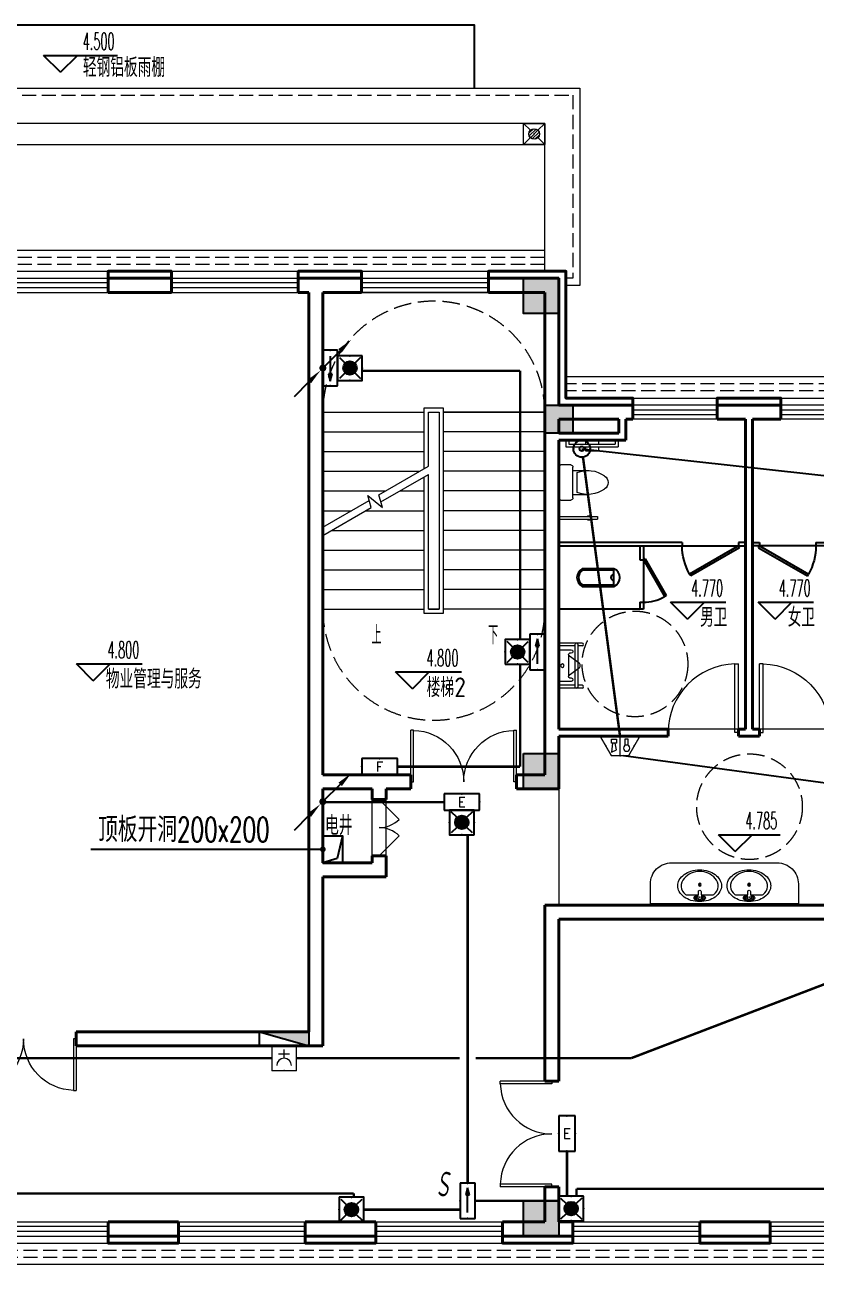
# Model space of a CAD drawing. Extents: x 491024 to 1725648, y 860327 to 1705161.
# Drawn here: x 786050 to 797285, y 1077656 to 1095256 of the extents above; entities that cross this region are included whole.
import ezdxf
from ezdxf.enums import TextEntityAlignment as Align

# ---------------------------------------------------------------- set-up
doc = ezdxf.new("R2010")
doc.units = 0
doc.header["$LTSCALE"] = 1000
doc.header["$MEASUREMENT"] = 0
doc.linetypes.add('__DASH', pattern=[0.35, 0.25, -0.1])
doc.linetypes.add('DASH', pattern=[0.35, 0.25, -0.1])
for name, color, linetype in [('!!电气', 1, 'Continuous'), ('DIM-照明', 3, 'Continuous'), ('DIM_ELEV', 8, 'Continuous'), ('DIM_SYMB', 8, 'Continuous'), ('EQUIP-安防', 3, 'Continuous'), ('EQUIP-照明', 3, 'Continuous'), ('EQUIP_消火栓', 7, 'Continuous'), ('LWIRE', 4, 'Continuous'), ('PUB_TEXT', 8, 'Continuous'), ('S-COLU-HATCH', 8, 'Continuous'), ('S-COLU-LINE1', 8, 'Continuous'), ('WIRE-应急', 1, 'DASH'), ('WIRE-照明', 2, 'Continuous'), ('洁具', 8, 'Continuous'), ('立面', 8, 'Continuous')]:
    doc.layers.add(name, color=color, linetype=linetype)
for name, color, linetype, lineweight in [('EQUIP-消防', 3, 'Continuous', 18), ('LVTRY', 8, 'Continuous', 13), ('STAIR', 8, 'Continuous', 18), ('WALL', 8, 'Continuous', 40), ('WINDOW', 8, 'Continuous', 15), ('ZC', 6, 'Continuous', 40), ('平面-分水线', 8, 'Continuous', 15), ('平面-排水沟', 8, 'Continuous', 15), ('平面-看线', 8, 'Continuous', 15)]:
    doc.layers.add(name, color=color, linetype=linetype, lineweight=lineweight)
doc.styles.add('_TCH_DIM', font='SIMPLEX.shx', dxfattribs={"width": 0.7, "bigfont": 'GBCBIG.shx'})
doc.styles.add('_TEL_DIM', font='SIMPLEX', dxfattribs={"width": 0.8, "height": 3.5, "bigfont": 'HZTXT'})
doc.styles.add('DIM_FONT', font='SIMPLEX.shx', dxfattribs={"width": 0.56})
doc.styles.add('HZTXT', font='gbeitc.shx', dxfattribs={"width": 0.8, "height": 400, "bigfont": 'hztxt.shx'})
doc.styles.get("Standard").update_dxf_attribs({"font": 'gbenor.shx', "bigfont": 'gbcbig.shx'})

# ---------------------------------------------------------------- blocks, each defined once
blk = doc.blocks.new('A$C752800CC')
at = {"layer": 'LVTRY'}
for p, q in [((380, 0), (820, 0)), ((1082, 0), (1082, -549)), ((1122, 0), (1122, -549)), ((0, -100), (95, -100)), ((0, -140), (55, -140)), ((55, -140), (55, -800)), ((95, -100), (95, -840)), ((350, -170), (350, -30)), ((850, -30), (850, -170)), ((820, -200), (380, -200)), ((430, -200), (430, -430)), ((740, -260), (460, -260)), ((770, -200), (770, -430)), ((0, -377), (55, -377)), ((95, -377), (150, -377)), ((150, -377), (150, -562)), ((1072, -409), (1082, -409)), ((1072, -409), (1072, -449)), ((1072, -449), (1082, -449)), ((1122, -409), (1132, -409)), ((1122, -449), (1132, -449)), ((1132, -409), (1132, -449)), ((0, -562), (55, -562)), ((95, -562), (150, -562)), ((1082, -549), (1122, -549)), ((0, -800), (55, -800)), ((0, -840), (95, -840))]:
    blk.add_line(p, q, dxfattribs=at)
for centre, radius, start, end in [((380, -30), 30, 90, 180), ((820, -30), 30, 0, 90), ((380, -170), 30, 180, 270), ((820, -170), 30, 270, 0), ((827, -412), 398, 157.4505, 216.6381), ((373, -412), 398, 323.3619, 22.5495), ((600, -589), 110, 213.4509, 326.5491)]:
    blk.add_arc(centre, radius, start, end, dxfattribs=at)
at = {"layer": 'LVTRY', "style": 'DIM_FONT', "text_generation_flag": 4, "width": 0.8, "flags": 9}
for tag in ['YSIZE', 'XSIZE']:
    blk.add_attdef(tag, (600, 0), '', height=0.5, rotation=180, dxfattribs=at)
blk = doc.blocks.new('BFBFGBVDVD')
at = {"layer": '洁具', "color": 1}
for p, q in [((1180497, 1092194), (1180597, 1092194)), ((1183147, 1092144), (1180497, 1092144)), ((1180582, 1092118), (1180597, 1092144)), ((1180582, 1092118), (1181275, 1091718)), ((1180597, 1092194), (1180597, 1092144)), ((1180597, 1092144), (1181290, 1091744)), ((1181397, 1092194), (1181397, 1092144)), ((1181397, 1092194), (1183147, 1092194)), ((1181275, 1091718), (1181290, 1091744))]:
    blk.add_line(p, q, dxfattribs=at)
blk.add_arc((1180597, 1092144), 800, 330, 0, dxfattribs=at)
at = {"ltscale": 0.5, "rotation": 270}
blk.add_blockref('A$C752800CC', (1183147, 1093644), dxfattribs=at)
blk = doc.blocks.new('FGFGFNBFNB')
at = {"layer": '洁具', "color": 1}
for p, q in [((1179497, 1092194), (1177797, 1092194)), ((1177797, 1092144), (1180397, 1092144)), ((1179497, 1092194), (1179497, 1092144)), ((1180297, 1092144), (1179604, 1091744)), ((1180312, 1092118), (1179619, 1091718)), ((1180297, 1092194), (1180297, 1092144)), ((1180397, 1092194), (1180297, 1092194)), ((1180312, 1092118), (1180297, 1092144)), ((1179619, 1091718), (1179604, 1091744))]:
    blk.add_line(p, q, dxfattribs=at)
blk.add_arc((1180297, 1092144), 800, 180, 210, dxfattribs=at)
at = {"ltscale": 0.5, "xscale": -1, "rotation": 90}
blk.add_blockref('A$C752800CC', (1177797, 1093644), dxfattribs=at)
blk = doc.blocks.new('小便斗_01')
for p, q in [((175, 225), (0, 225)), ((0, 225), (0, -225)), ((137.5, -150), (137.5, 150)), ((150, 175), (175, 175)), ((287.5, 37.5), (150, 137.5)), ((150, -137.5), (287.5, -37.5)), ((175, -175), (150, -175)), ((0, -225), (175, -225))]:
    blk.add_line(p, q)
blk.add_circle((50, 0), 25)
for centre, radius, start, end in [((175, 200), 25, 270, 90), ((156.25, 156.25), 19.76, 108.434949, 251.565051), ((237.5, 0), 62.5, 323.130102, 36.869898), ((156.25, -156.25), 19.76, 108.434949, 251.565051), ((175, -200), 25, 270, 90)]:
    blk.add_arc(centre, radius, start, end)
blk = doc.blocks.new('A$C58953B22')
at = {"layer": 'LVTRY'}
for p, q in [((-332, 320, 0), (0, 320)), ((-332, 280, 0), (-269, 280, 0)), ((-269, -305, 0), (-269, 305, 0)), ((-234, 305, 0), (-234, -305, 0)), ((-234, 280, 0), (0, 280)), ((-332, -280, 0), (-269, -280, 0)), ((-332, -320, 0), (0, -320)), ((-234, -280, 0), (0, -280))]:
    blk.add_line(p, q, dxfattribs=at)
for centre, radius, start, end in [((-332, 300, 0), 20, 89.9994, 269.9994), ((-252, 302, 0), 17.7, 8.7974, 171.2026), ((-332, -300, 0), 20, 89.9994, 269.9994), ((-252, -302, 0), 17.7, 188.7974, 351.2026)]:
    blk.add_arc(centre, radius, start, end, dxfattribs=at)
at = {"layer": 'LVTRY', "xscale": -1}
blk.add_blockref('小便斗_01', (0, 0), dxfattribs=at)
blk = doc.blocks.new('cssd')
at = {"layer": '洁具', "color": 1}
for p, q in [((8184438, -430268), (8184958, -429968)), ((8184958, -429968), (8184973, -429994)), ((8184453, -430294), (8184973, -429994)), ((8184253, -431494), (8184253, -430294)), ((8184253, -430294), (8185153, -430294)), ((8184438, -430268), (8184453, -430294)), ((8184453, -430344), (8184453, -430294)), ((8185053, -430344), (8185053, -430294)), ((8185153, -430294), (8185153, -431494)), ((8184253, -430344), (8184453, -430344)), ((8185053, -430344), (8185153, -430344)), ((8184578, -430710), (8184578, -431162)), ((8184808, -430715), (8184598, -430715)), ((8184598, -430715), (8184598, -431156)), ((8184808, -431156), (8184808, -430715)), ((8184828, -431162), (8184828, -430710)), ((8184253, -431494), (8185153, -431494))]:
    blk.add_line(p, q, dxfattribs=at)
for centre, radius, start, end in [((8184453, -430294), 600, 0, 30), ((8184703, -430762), 135, 22.3551, 157.6449), ((8184703, -430715), 40, 180, 0), ((8184703, -431094), 142, 208.5105, 331.4895), ((8184703, -431094), 122, 210.8078, 329.1922)]:
    blk.add_arc(centre, radius, start, end, dxfattribs=at)
blk = doc.blocks.new('$lvtry$00000171')
for p, q in [((-74, 11), (-11, 74)), ((-70, -27), (27, 70)), ((-53, -53), (53, 53)), ((-27, -70), (70, 27)), ((11, -74), (74, -11))]:
    blk.add_line(p, q)
blk.add_circle((0, 0), 75)
blk.add_point((0, 0))
blk = doc.blocks.new('R5T6Y7TRF')
at = {"layer": '平面-分水线', "elevation": -134}
blk.add_lwpolyline([(392485, -26438), (392785, -26438), (392785, -26738), (392485, -26738)], close=True, dxfattribs=at)
for points in [[(392485, -26438), (392582, -26534)], [(392688, -26534), (392785, -26438)], [(392485, -26738), (392593, -26629)], [(392676, -26629), (392785, -26738)]]:
    blk.add_lwpolyline(points, dxfattribs=at)
at = {"layer": 'LVTRY'}
blk.add_blockref('$lvtry$00000171', (392635, -26588, -134), dxfattribs=at)
blk = doc.blocks.new('rewerwer')
at = {"layer": 'S-COLU-HATCH'}
h = blk.add_hatch(color=256, dxfattribs=at)
h.dxf.hatch_style = 1
h.paths.add_polyline_path([(1326788, 1151056), (1327288, 1151056), (1327288, 1150556), (1326788, 1150556)])
h = blk.add_hatch(color=256, dxfattribs=at)
h.dxf.hatch_style = 1
h.paths.add_polyline_path([(1327088, 1149256), (1327488, 1149256), (1327488, 1148856), (1327088, 1148856)])
h = blk.add_hatch(color=256, dxfattribs=at)
h.dxf.hatch_style = 1
h.paths.add_polyline_path([(1326788, 1144306), (1327288, 1144306), (1327288, 1143806), (1326788, 1143806)])
h = blk.add_hatch(color=256, dxfattribs=at)
h.dxf.hatch_style = 1
h.paths.add_polyline_path([(1326788, 1144306), (1327288, 1144306), (1327288, 1143806), (1326788, 1143806)])
h = blk.add_hatch(color=256, dxfattribs=at)
h.dxf.hatch_style = 1
h.paths.add_polyline_path([(1326788, 1137956), (1327288, 1137956), (1327288, 1137456), (1326788, 1137456)])
at = {"layer": 'S-COLU-LINE1'}
for points in [[(1326788, 1151056), (1327288, 1151056), (1327288, 1150556), (1326788, 1150556)], [(1327088, 1149256), (1327488, 1149256), (1327488, 1148856), (1327088, 1148856)], [(1326788, 1144306), (1327288, 1144306), (1327288, 1143806), (1326788, 1143806)], [(1326788, 1144306), (1327288, 1144306), (1327288, 1143806), (1326788, 1143806)], [(1326788, 1137956), (1327288, 1137956), (1327288, 1137456), (1326788, 1137456)]]:
    blk.add_lwpolyline(points, close=True, dxfattribs=at)
blk = doc.blocks.new('$WINLIB2D$00000001')
at = {"color": 0}
for points in [[(-0.5, 0.5), (-0.5, -0.5)], [(-0.5, 0.5), (0.5, 0.5)], [(0.5, -0.5), (0.5, 0.5)], [(0.5, 0.1667), (-0.5, 0.1667)], [(0.5, -0.1667), (-0.5, -0.1667)], [(-0.5, -0.5), (0.5, -0.5)]]:
    blk.add_lwpolyline(points, dxfattribs=at)
blk = doc.blocks.new('$DorLib2D$00000001')
for p, q in [((0.45, 0.975), (0.5, 0.975)), ((0.45, 0), (0.45, 0.975)), ((0.5, 0), (0.5, 0.975)), ((0.5, 0), (0.45, 0))]:
    blk.add_line(p, q)
at = {"lineweight": 13}
blk.add_arc((0.475, 0), 0.975, 91.4693, 180, dxfattribs=at)
blk = doc.blocks.new('$DorLib2D$00000002')
for p, q in [((-0.5, 0), (-0.5, 0.4875)), ((-0.475, 0.4875), (-0.5, 0.4875)), ((-0.475, 0), (-0.475, 0.4875)), ((0.475, 0), (0.475, 0.4875)), ((0.475, 0.4875), (0.5, 0.4875)), ((0.5, 0), (0.5, 0.4875)), ((-0.5, 0), (-0.475, 0)), ((0.5, 0), (0.475, 0))]:
    blk.add_line(p, q)
at = {"lineweight": 13}
for centre, start, end in [((-0.4875, 0), 0, 88.53072), ((0.4875, 0), 91.46928, 180)]:
    blk.add_arc(centre, 0.4875, start, end, dxfattribs=at)
blk = doc.blocks.new('$DorLib2D$00000116')
at = {"color": 0}
for p, q in [((-0.5, 0), (-0.146, 0.354)), ((0.5, 0), (0.146, 0.354))]:
    blk.add_line(p, q, dxfattribs=at)
for centre, start, end in [((-0.5, 0), 0, 45), ((0.5, 0), 135, 180)]:
    blk.add_arc(centre, 0.5, start, end, dxfattribs=at)
blk = doc.blocks.new('$lvtry$00000196')
at = {"color": 0}
for points in [[(219, -385, 0.106486), (289, -308, 0.130324), (310, -225, 0.130324), (289, -143, 0.106486), (219, -66, 0.084172), (123, -18, 0.073176), (0, 0, 0.073176), (-123, -18, 0.084172), (-219, -66, 0.106486), (-289, -143, 0.130324), (-310, -225, 0.130324), (-289, -308, 0.106486), (-219, -385, 0.084172), (-123, -433, 0.073176), (0, -451, 0.073176), (123, -433, 0.084172)], [(-22, -44), (-17, -142, 1), (21, -142), (26, -44, 0.493794)]]:
    blk.add_lwpolyline(points, format="xyb", close=True, dxfattribs=at)
for points in [[(-218, -329, -0.467303), (-199, -103, -0.154885), (-179, -96), (-17, -96, -0.154885)], [(21, -96), (183, -96, -0.154885), (203, -103, -0.467303), (222, -329, -0.210278), (2, -430, -0.210278), (-218, -329, -0.467303)]]:
    blk.add_lwpolyline(points, format="xyb", dxfattribs=at)
for points in [[(-52, -25), (56, -25)], [(-52, -78), (-20, -78)], [(24, -78), (56, -78)]]:
    blk.add_lwpolyline(points, dxfattribs=at)
for centre, radius in [((-52, -52), 19.4), ((-52, -52), 12.6), ((56, -52), 19.4), ((56, -52), 12.6), ((2, -241), 19.7), ((2, -241), 14.7)]:
    blk.add_circle(centre, radius, dxfattribs=at)
for centre, start, end in [((-52, -52), 90, 270), ((56, -52), 270, 90)]:
    blk.add_arc(centre, 26.5, start, end, dxfattribs=at)
for p in [(2, -62), (2, -241)]:
    blk.add_point(p, dxfattribs=at)
blk = doc.blocks.new('ASDASDFSGH')
at = {"layer": 'DIM_ELEV', "color": 8}
for p, q in [((1320212.7, 1076773.2), (1319972.7, 1077013.2)), ((1319972.7, 1077013.2), (1321022.3, 1077013.2)), ((1320212.7, 1076773.2), (1320452.7, 1077013.2)), ((1329113.7, 1069009.8), (1328873.7, 1069249.8)), ((1328873.7, 1069249.8), (1329660.1, 1069249.8)), ((1329113.7, 1069009.8), (1329353.7, 1069249.8)), ((1330357.5, 1069009.8), (1330117.5, 1069249.8)), ((1330117.5, 1069249.8), (1330903.8, 1069249.8)), ((1330357.5, 1069009.8), (1330597.5, 1069249.8)), ((1320678.2, 1068133.7), (1320438.2, 1068373.7)), ((1320438.2, 1068373.7), (1321373.5, 1068373.7)), ((1320678.2, 1068133.7), (1320918.2, 1068373.7)), ((1325208.8, 1068018.3), (1324968.8, 1068258.3)), ((1324968.8, 1068258.3), (1325904.1, 1068258.3)), ((1325208.8, 1068018.3), (1325448.8, 1068258.3)), ((1329793.2, 1065706.6), (1329553.2, 1065946.6)), ((1329553.2, 1065946.6), (1330429, 1065946.6)), ((1329793.2, 1065706.6), (1330033.2, 1065946.6))]:
    blk.add_line(p, q, dxfattribs=at)
at = {"layer": 'DIM_SYMB', "color": 8}
for points in [[(1326337.7, 1069007.8, 0, 0, 0), (1326337.7, 1072797.8, 0, 0, 0), (1324687.7, 1072797.8, 0, 0, 0), (1324687.7, 1071067.8, 64, 0, 0), (1324687.7, 1070827.8, 0, 0, 0)], [(1324687.7, 1069007.8, 0, 0, 0), (1324687.7, 1070307.8, 64, 0, 0), (1324687.7, 1070547.8, 0, 0, 0)]]:
    blk.add_lwpolyline(points, format="xyseb", dxfattribs=at)
at = {"layer": 'LVTRY', "color": 8}
blk.add_lwpolyline([(1330687.7, 1064947.8), (1328587.7, 1064947.8), (1328587.7, 1065247.8, -0.4142136), (1328887.7, 1065547.8), (1330387.7, 1065547.8, -0.4142136), (1330687.7, 1065247.8)], format="xyb", close=True, dxfattribs=at)
blk.add_lwpolyline([(1330687.7, 1064947.8), (1328587.7, 1064947.8), (1328587.7, 1064967.8), (1330687.7, 1064967.8)], close=True, dxfattribs=at)
at = {"layer": 'STAIR', "color": 8}
for p, q in [((1327087.7, 1073647.8), (1323937.7, 1073647.8)), ((1323937.7, 1073647.8), (1323937.7, 1071947.8)), ((1327087.7, 1071947.8), (1327087.7, 1073647.8)), ((1323937.7, 1070312.5), (1323937.7, 1071947.8)), ((1323937.7, 1071947.8), (1325377.7, 1071947.8)), ((1323937.7, 1071947.8), (1325377.7, 1071947.8)), ((1325377.7, 1071143.9), (1325377.7, 1072007.8)), ((1325377.7, 1072007.8), (1325647.7, 1072007.8)), ((1325437.7, 1071178.5), (1325437.7, 1071947.8)), ((1325437.7, 1071178.5), (1325437.7, 1071947.8)), ((1325437.7, 1071947.8), (1325587.7, 1071947.8)), ((1325437.7, 1071947.8), (1325587.7, 1071947.8)), ((1325587.7, 1071947.8), (1325587.7, 1069147.8)), ((1325587.7, 1071947.8), (1325587.7, 1069147.8)), ((1325647.7, 1072007.8), (1325647.7, 1069087.8)), ((1327087.7, 1071947.8), (1325647.7, 1071947.8)), ((1325647.7, 1071947.8), (1327087.7, 1071947.8)), ((1327087.7, 1071947.8), (1327087.7, 1069147.8)), ((1323937.7, 1071667.8), (1325377.7, 1071667.8)), ((1327087.7, 1071667.8), (1325647.7, 1071667.8)), ((1323937.7, 1071387.8), (1325377.7, 1071387.8)), ((1327087.7, 1071387.8), (1325647.7, 1071387.8)), ((1324734.8, 1070772.7), (1325437.7, 1071178.5)), ((1323937.7, 1071107.8), (1325315.2, 1071107.8)), ((1324761.6, 1070672.7), (1325437.7, 1071063.1)), ((1325377.7, 1069087.8), (1325377.7, 1071028.4)), ((1325437.7, 1069147.8), (1325437.7, 1071063.1)), ((1325437.7, 1069147.8), (1325437.7, 1071063.1)), ((1327087.7, 1071107.8), (1325647.7, 1071107.8)), ((1323937.7, 1070827.8), (1324830.2, 1070827.8)), ((1325030.2, 1070827.8), (1325377.7, 1070827.8)), ((1327087.7, 1070827.8), (1325647.7, 1070827.8)), ((1323937.7, 1070312.5), (1324596.5, 1070692.9)), ((1324623.3, 1070592.9), (1324577.1, 1070765.2)), ((1324577.1, 1070765.2), (1324783.2, 1070592.3)), ((1324783.2, 1070592.3), (1324734.8, 1070772.7)), ((1323937.7, 1070197), (1324623.3, 1070592.9)), ((1323937.7, 1070547.8), (1324345.2, 1070547.8)), ((1324545.2, 1070547.8), (1325377.7, 1070547.8)), ((1327087.7, 1070547.8), (1325647.7, 1070547.8)), ((1324060.2, 1070267.8), (1325377.7, 1070267.8)), ((1327087.7, 1070267.8), (1325647.7, 1070267.8)), ((1323937.7, 1069147.8), (1323937.7, 1070197)), ((1323937.7, 1069987.8), (1325377.7, 1069987.8)), ((1327087.7, 1069987.8), (1325647.7, 1069987.8)), ((1323937.7, 1069707.8), (1325377.7, 1069707.8)), ((1327087.7, 1069707.8), (1325647.7, 1069707.8)), ((1323937.7, 1069427.8), (1325377.7, 1069427.8)), ((1327087.7, 1069427.8), (1325647.7, 1069427.8)), ((1323937.7, 1069147.8), (1325377.7, 1069147.8)), ((1325647.7, 1069087.8), (1325377.7, 1069087.8)), ((1325587.7, 1069147.8), (1325437.7, 1069147.8)), ((1325437.7, 1069147.8), (1325587.7, 1069147.8)), ((1327087.7, 1069147.8), (1325647.7, 1069147.8))]:
    blk.add_line(p, q, dxfattribs=at)
at = {"layer": 'STAIR', "color": 8, "linetype": '__DASH'}
for centre in [(1328368.4, 1068371.6), (1329994.4, 1066344.5)]:
    blk.add_circle(centre, 750, dxfattribs=at)
for centre, start, end in [((1325512.7, 1071947.8), 359.99563, 180.00066), ((1325512.7, 1069147.8), 180, 0)]:
    blk.add_arc(centre, 1575, start, end, dxfattribs=at)
at = {"layer": 'WALL', "color": 8}
for p, q in [((1321787.7, 1073847.8), (1320887.7, 1073847.8)), ((1320887.7, 1073847.8), (1320887.7, 1073647.8)), ((1321787.7, 1073647.8), (1321787.7, 1073847.8)), ((1323837.7, 1073847.8), (1323587.7, 1073847.8)), ((1323587.7, 1073847.8), (1323587.7, 1073647.8)), ((1324487.7, 1073847.8), (1323837.7, 1073847.8)), ((1324487.7, 1073647.8), (1324487.7, 1073847.8)), ((1327287.7, 1073847.8), (1326287.7, 1073847.8)), ((1326287.7, 1073847.8), (1326287.7, 1073647.8)), ((1327287.7, 1073847.8), (1327287.7, 1072047.8)), ((1320887.7, 1073647.8), (1321787.7, 1073647.8)), ((1323587.7, 1073647.8), (1323737.7, 1073647.8)), ((1323737.7, 1073647.8), (1323737.7, 1066697.8)), ((1323937.7, 1073647.8), (1323937.7, 1066797.8)), ((1323937.7, 1073647.8), (1324487.7, 1073647.8)), ((1326287.7, 1073647.8), (1327087.7, 1073647.8)), ((1327087.7, 1073647.8), (1327087.7, 1071947.8)), ((1328137.2, 1072047.8), (1327287.7, 1072047.8)), ((1328337.2, 1072047.8), (1328137.2, 1072047.8)), ((1328337.2, 1071847.8), (1328337.2, 1072047.8)), ((1330037.7, 1072047.8), (1329537.2, 1072047.8)), ((1329537.2, 1072047.8), (1329537.2, 1071847.8)), ((1330437.7, 1072047.8), (1330037.7, 1072047.8)), ((1330437.7, 1071847.8), (1330437.7, 1072047.8)), ((1327087.7, 1071947.8), (1327087.7, 1071647.8)), ((1327287.7, 1071847.8), (1327287.7, 1071647.8)), ((1328137.2, 1071847.8), (1327287.7, 1071847.8)), ((1328137.2, 1071847.8), (1328137.2, 1071647.8)), ((1328237.2, 1071847.8), (1328337.2, 1071847.8)), ((1328237.2, 1071847.8), (1328237.2, 1071547.8)), ((1329537.2, 1071847.8), (1329937.7, 1071847.8)), ((1329937.7, 1067447.8), (1329937.7, 1071847.8)), ((1330037.7, 1067447.8), (1330037.7, 1071847.8)), ((1330037.7, 1071847.8), (1330437.7, 1071847.8)), ((1327087.7, 1071647.8), (1327087.7, 1067447.8)), ((1328137.2, 1071647.8), (1327287.7, 1071647.8)), ((1327287.7, 1071547.8), (1327287.7, 1067447.8)), ((1328237.2, 1071547.8), (1327287.7, 1071547.8)), ((1327087.7, 1067447.8), (1327087.7, 1066797.8)), ((1328837.7, 1067447.8), (1327287.7, 1067447.8)), ((1328837.7, 1067347.8), (1328837.7, 1067447.8)), ((1329937.7, 1067447.8), (1329837.7, 1067447.8)), ((1329837.7, 1067447.8), (1329837.7, 1067347.8)), ((1330137.7, 1067447.8), (1330037.7, 1067447.8)), ((1330137.7, 1067347.8), (1330137.7, 1067447.8)), ((1327287.7, 1067347.8), (1328837.7, 1067347.8)), ((1327287.7, 1067347.8), (1327287.7, 1066697.8)), ((1329837.7, 1067347.8), (1330037.7, 1067347.8)), ((1330037.7, 1067347.8), (1330137.7, 1067347.8)), ((1323937.7, 1066797.8), (1324743.5, 1066797.8)), ((1325187.7, 1066797.8), (1324743.5, 1066797.8)), ((1325187.7, 1066597.8), (1325187.7, 1066797.8)), ((1327087.7, 1066797.8), (1326687.7, 1066797.8)), ((1326687.7, 1066797.8), (1326687.7, 1066597.8)), ((1323737.7, 1066697.8), (1323737.7, 1065447.8)), ((1323937.7, 1066597.8), (1324637.5, 1066597.8)), ((1323937.7, 1066597.8), (1323937.7, 1065547.8)), ((1324637.5, 1066597.8), (1324637.5, 1066447.6)), ((1324837.5, 1066447.6), (1324837.5, 1066597.8)), ((1324837.5, 1066597.8), (1325187.7, 1066597.8)), ((1326687.7, 1066597.8), (1327087.7, 1066597.8)), ((1327087.7, 1066597.8), (1327287.7, 1066597.8)), ((1327287.7, 1066597.8), (1327287.7, 1066697.8)), ((1324637.5, 1066447.6), (1324837.5, 1066447.6)), ((1323937.7, 1065547.8), (1324637.5, 1065547.8)), ((1324837.5, 1065647.6), (1324637.5, 1065647.6)), ((1324637.5, 1065647.6), (1324637.5, 1065547.8)), ((1324837.5, 1065347.8), (1324837.5, 1065647.6)), ((1323737.7, 1065447.8), (1323737.7, 1063147.8)), ((1323937.7, 1065347.8), (1324837.5, 1065347.8)), ((1323937.7, 1065347.8), (1323937.7, 1062947.8)), ((1327287.7, 1064947.8), (1327087.7, 1064947.8)), ((1327087.7, 1064947.8), (1327087.7, 1064847.8)), ((1327087.7, 1064847.8), (1327087.7, 1062447.8)), ((1327287.7, 1064947.8), (1332637.7, 1064947.8)), ((1327287.7, 1064747.8), (1332837.7, 1064747.8)), ((1327287.7, 1062447.8), (1327287.7, 1064747.8)), ((1323737.7, 1063147.8), (1320437.7, 1063147.8)), ((1320437.7, 1063147.8), (1320437.7, 1062947.8)), ((1320437.7, 1062947.8), (1323937.7, 1062947.8)), ((1327087.7, 1062447.8), (1327287.7, 1062447.8)), ((1327287.7, 1060947.8), (1327087.7, 1060947.8)), ((1327087.7, 1060947.8), (1327087.7, 1060447.8)), ((1327287.7, 1060447.8), (1327287.7, 1060947.8)), ((1321887.7, 1060447.8), (1320887.7, 1060447.8)), ((1320887.7, 1060447.8), (1320887.7, 1060247.8)), ((1321887.7, 1060247.8), (1321887.7, 1060447.8)), ((1324687.7, 1060447.8), (1323687.7, 1060447.8)), ((1323687.7, 1060447.8), (1323687.7, 1060247.8)), ((1324687.7, 1060247.8), (1324687.7, 1060447.8)), ((1327087.7, 1060447.8), (1326487.7, 1060447.8)), ((1326487.7, 1060447.8), (1326487.7, 1060247.8)), ((1327487.7, 1060447.8), (1327287.7, 1060447.8)), ((1327487.7, 1060247.8), (1327487.7, 1060447.8)), ((1330287.7, 1060447.8), (1329287.7, 1060447.8)), ((1329287.7, 1060447.8), (1329287.7, 1060247.8)), ((1330287.7, 1060247.8), (1330287.7, 1060447.8)), ((1320887.7, 1060247.8), (1321887.7, 1060247.8)), ((1323687.7, 1060247.8), (1324687.7, 1060247.8)), ((1326487.7, 1060247.8), (1327187.7, 1060247.8)), ((1327187.7, 1060247.8), (1327487.7, 1060247.8)), ((1329287.7, 1060247.8), (1330287.7, 1060247.8))]:
    blk.add_line(p, q, dxfattribs=at)
for points in [[(1321787.7, 1073847.8), (1321787.7, 1073947.8), (1320887.7, 1073947.8), (1320887.7, 1073847.8)], [(1324487.7, 1073847.8), (1324487.7, 1073947.8), (1323587.7, 1073947.8), (1323587.7, 1073847.8)], [(1328337.2, 1072047.8), (1328337.2, 1072147.8), (1327387.7, 1072147.8), (1327387.7, 1073947.8), (1326287.7, 1073947.8), (1326287.7, 1073847.8)], [(1330437.7, 1072047.8), (1330437.7, 1072147.8), (1329537.2, 1072147.8), (1329537.2, 1072047.8)], [(1321887.7, 1060247.8), (1321887.7, 1060147.8), (1320887.7, 1060147.8), (1320887.7, 1060247.8)], [(1324687.7, 1060247.8), (1324687.7, 1060147.8), (1323687.7, 1060147.8), (1323687.7, 1060247.8)], [(1327487.7, 1060247.8), (1327487.7, 1060147.8), (1326487.7, 1060147.8), (1326487.7, 1060247.8)], [(1330287.7, 1060247.8), (1330287.7, 1060147.8), (1329287.7, 1060147.8), (1329287.7, 1060247.8)]]:
    blk.add_lwpolyline(points, dxfattribs=at)
at = {"layer": 'WINDOW', "color": 8}
for p, q in [((1329837.7, 1067447.8), (1328837.7, 1067447.8)), ((1331137.7, 1067447.8), (1330137.7, 1067447.8)), ((1327287.7, 1066597.8, 800), (1327287.7, 1064947.8, 800)), ((1324637.5, 1065647.6), (1324637.5, 1066447.6)), ((1324837.5, 1065647.6), (1324837.5, 1066447.6))]:
    blk.add_line(p, q, dxfattribs=at)
at = {"layer": 'WINDOW', "color": 8, "linetype": 'DASH'}
for p, q in [((1327287.7, 1066597.8), (1327087.7, 1066597.8)), ((1327087.7, 1064947.8), (1327287.7, 1064947.8))]:
    blk.add_line(p, q, dxfattribs=at)
at = {"layer": '平面-排水沟', "color": 8}
blk.add_lwpolyline([(1293287.7, 1075747.8), (1327087.7, 1075747.8)], dxfattribs=at)
at = {"layer": '平面-看线', "color": 8}
for points in [[(1313687.7, 1076047.8), (1313687.7, 1076547.8), (1327587.7, 1076547.8), (1327587.7, 1073747.8), (1327387.7, 1073747.8)], [(1327087.7, 1073947.8), (1327087.7, 1076047.8), (1293287.7, 1076047.8), (1293287.7, 1073947.8)], [(1293287.7, 1074247.8), (1327087.7, 1074247.8)], [(1319087.7, 1073947.8), (1320887.7, 1073947.8)], [(1321787.7, 1073947.8), (1323587.7, 1073947.8)], [(1324487.7, 1073947.8), (1326287.7, 1073947.8)], [(1293087.7, 1060247.8), (1293087.7, 1059847.8), (1365587.7, 1059847.8), (1365587.7, 1070547.8), (1357887.7, 1070547.8), (1357887.7, 1072447.8), (1349137.7, 1072447.8)], [(1334537.7, 1072447.8), (1327387.7, 1072447.8)], [(1328337.2, 1072147.8), (1329537.2, 1072147.8)], [(1330437.7, 1072147.8), (1331637.7, 1072147.8)], [(1319087.7, 1060147.8), (1320887.7, 1060147.8)], [(1321887.7, 1060147.8), (1323687.7, 1060147.8)], [(1324687.7, 1060147.8), (1326487.7, 1060147.8)], [(1327487.7, 1060147.8), (1329287.7, 1060147.8)], [(1330287.7, 1060147.8), (1332087.7, 1060147.8)]]:
    blk.add_lwpolyline(points, dxfattribs=at)
at = {"layer": '平面-看线', "color": 8, "linetype": 'DASH', "ltscale": 0.8}
for points in [[(1313787.7, 1076047.8), (1313787.7, 1076447.8), (1327487.7, 1076447.8), (1327487.7, 1073847.8), (1327387.7, 1073847.8)], [(1293287.7, 1074147.8), (1327087.7, 1074147.8)], [(1293287.7, 1074047.8), (1327087.7, 1074047.8)], [(1293087.7, 1059947.8), (1365487.7, 1059947.8), (1365487.7, 1070447.8), (1357787.7, 1070447.8), (1357787.7, 1072347.8), (1349137.7, 1072347.8)], [(1293087.7, 1060047.8), (1365387.7, 1060047.8), (1365387.7, 1070347.8), (1357687.7, 1070347.8), (1357687.7, 1072247.8), (1349137.7, 1072247.8)], [(1334537.7, 1072347.8), (1327387.7, 1072347.8)], [(1334537.7, 1072247.8), (1327387.7, 1072247.8)]]:
    blk.add_lwpolyline(points, dxfattribs=at)
at = {"layer": '立面', "color": 8}
blk.add_lwpolyline([(1314487.7, 1076547.8), (1314487.7, 1077447.8), (1326087.7, 1077447.8), (1326087.7, 1076547.8)], dxfattribs=at)
at = {"color": 8}
blk.add_blockref('R5T6Y7TRF', (934302.8, 1102485.4, 134.4), dxfattribs=at)
at = {"color": 8, "xscale": -1}
for name in ['BFBFGBVDVD', 'FGFGFNBFNB']:
    blk.add_blockref(name, (2510434.8, -22095.8), dxfattribs=at)
at = {"color": 8, "rotation": 180}
blk.add_blockref('A$C58953B22', (1327287.7, 1068348), dxfattribs=at)
at = {"layer": 'LVTRY', "color": 8, "yscale": -1, "rotation": 359.9999999966305}
for p in [(1329285.8, 1064996.2), (1329985.8, 1064996.2)]:
    blk.add_blockref('$lvtry$00000196', p, dxfattribs=at)
at = {"layer": 'S-COLU-LINE1', "color": 8}
blk.add_blockref('rewerwer', (0, -77208.4), dxfattribs=at)
at = {"layer": 'WINDOW', "color": 8}
for name, p, xscale, yscale, zscale, rotation in [('$WINLIB2D$00000001', (1319987.7, 1073747.8), 1800, -200, 1800, 359.9999999999869), ('$WINLIB2D$00000001', (1322687.7, 1073747.8), 1800, -200, 1800, 359.9999999999869), ('$WINLIB2D$00000001', (1325387.7, 1073747.8), 1800, -200, 1800, 359.9999999999881), ('$WINLIB2D$00000001', (1328937.2, 1071947.8), 1200, 200, 1200, 180.000000000014), ('$WINLIB2D$00000001', (1331037.7, 1071947.8), 1200, 200, 1200, 180.0000000000074), ('$DorLib2D$00000001', (1329337.7, 1067397.8), -1000, -1000, -1000, 180.0000000000047), ('$DorLib2D$00000001', (1330637.7, 1067397.8), 1000, -1000, 1000, 180.000000000005), ('$DorLib2D$00000002', (1325937.7, 1066697.8), -1500, 1500, -1500, 3.274699233820835e-10), ('$DorLib2D$00000116', (1324737.5, 1066047.6), -800, -800, -800, 89.99999999805766), ('$DorLib2D$00000002', (1319687.7, 1063047.8), 1500, -1500, 1500, 359.999999999673), ('$DorLib2D$00000002', (1327187.7, 1061697.8), -1500, -1500, -1500, 270.0000000000563), ('$WINLIB2D$00000001', (1319987.7, 1060347.8), -1800, 200, -1800, 179.9999999999978), ('$WINLIB2D$00000001', (1322787.7, 1060347.8), -1800, 200, -1800, 179.9999999999978), ('$WINLIB2D$00000001', (1325587.7, 1060347.8), -1800, 200, -1800, 179.9999999999978), ('$WINLIB2D$00000001', (1328387.7, 1060347.8), -1800, 200, -1800, 179.9999999999976), ('$WINLIB2D$00000001', (1331187.7, 1060347.8), -1800, 200, -1800, 179.9999999999976)]:
    blk.add_blockref(name, p, dxfattribs=dict(at, xscale=xscale, yscale=yscale, zscale=zscale, rotation=rotation))
at = {"layer": '洁具', "color": 8, "linetype": 'Continuous', "rotation": 269.9999999966305}
blk.add_blockref('cssd', (1758781.5, 9254300.8), dxfattribs=at)
at = {"layer": 'PUB_TEXT', "color": 8, "style": '_TCH_DIM'}
for s, height, width, p in [('4.500', 238, 0.494118, (1320527.9, 1077093.2)), ('4.770', 238, 0.494118, (1329165.7, 1069329.9)), ('4.770', 238, 0.494118, (1330409.4, 1069329.9)), ('上', 270.1, 0.7, (1324629.3, 1068647.7)), ('下', 270.1, 0.7, (1326284.5, 1068647.7)), ('4.800', 238, 0.494118, (1320879.1, 1068453.8)), ('4.800', 238, 0.494118, (1325409.7, 1068338.3)), ('4.785', 238, 0.494118, (1329934.6, 1066026.7))]:
    blk.add_text(s, height=height, dxfattribs=dict(at, width=width)).set_placement(p)
at = {"layer": 'PUB_TEXT', "color": 8}
for s, height, p in [('轻钢铝板雨棚', 270.07, (1320531, 1076707.6)), ('男卫', 270.07, (1329292.9, 1068898.2)), ('女卫', 270.07, (1330536.6, 1068898.2)), ('物业管理与服务', 270.07, (1320857.3, 1068022)), ('楼梯', 270.07, (1325411.5, 1067900.5)), ('2', 280, (1325804.7, 1067900.5)), ('电井', 270.07, (1323969.7, 1065943))]:
    blk.add_text(s, height=height, dxfattribs=at).set_placement(p)
blk = doc.blocks.new('$equip$00002479')
at = {"const_width": 0.04}
blk.add_lwpolyline([(-0.3, 0, 1), (0.3, 0, 1), (-0.3, 0, 0.942883)], format="xyb", dxfattribs=at)
for radius in [0.3, 0.0841]:
    blk.add_circle((0, 0), radius)
for p in [(-0.3, 0), (0, 0.3), (0.3, 0), (0, -0.3)]:
    blk.add_point(p)
at = {"color": 7, "style": '_TEL_DIM', "flags": 1}
blk.add_attdef('A', text='', height=0.00002, dxfattribs=at).set_placement((0, 0), align=Align.MIDDLE_CENTER)
blk = doc.blocks.new('$equip$00002679')
for p, q in [((-0.3, 0.699), (-0.703, 0)), ((-0.264, 0.249), (-0.304, 0.569)), ((-0.304, 0.569), (-0.128, 0.489)), ((0.3, 0.699), (-0.3, 0.699)), ((0.3, 0.699), (-0.3, 0.699)), ((-0.128, 0.489), (-0.168, 0.249)), ((0, 0.699), (0, 0)), ((0.703, 0), (0.3, 0.699)), ((-0.703, 0), (0.703, 0)), ((-0.304, 0.249), (-0.304, 0.113)), ((-0.128, 0.249), (-0.304, 0.249)), ((-0.304, 0.113), (-0.128, 0.113)), ((-0.128, 0.113), (-0.128, 0.249)), ((0.174, 0.11), (0.174, 0.338)), ((0.294, 0.11), (0.174, 0.11)), ((0.294, 0.338), (0.294, 0.11))]:
    blk.add_line(p, q)
at = {"const_width": 0.04}
for points in [[(-0.299, 0.699), (0.301, 0.699), (0.703, 0), (-0.702, 0), (-0.299, 0.699), (0.301, 0.699)], [(-0.3, 0.699), (0.3, 0.699), (0.703, 0), (-0.703, 0), (-0.3, 0.699), (0.3, 0.699)]]:
    blk.add_lwpolyline(points, dxfattribs=at)
blk.add_circle((0.234, 0.43), 0.111)
for p in [(0, 0.699), (-0.501, 0.349), (0, 0), (0.502, 0.349)]:
    blk.add_point(p)
at = {"color": 7, "flags": 1}
for tag, height, p in [('B', 0.4, (0.961, 0.299)), ('A', 0.00002, (0, 0))]:
    blk.add_attdef(tag, text='', height=height, dxfattribs=at).set_placement(p, align=Align.MIDDLE_CENTER)
blk = doc.blocks.new('$equip$00002656')
for p, q in [((-0.5, 1), (-0.5, 0)), ((0.5, 1), (-0.5, 1)), ((0.5, 0), (0.5, 1)), ((-0.5, 0), (0.5, 0)), ((-0.219, 0.331), (0.222, 0.331)), ((0, 0.5), (0, 0.15))]:
    blk.add_line(p, q)
at = {"const_width": 0.04}
blk.add_lwpolyline([(-0.5, 1), (0.5, 1), (0.5, 0), (-0.5, 0), (-0.5, 1), (0.5, 1)], dxfattribs=at)
blk.add_arc((0, 0.8), 0.3, 180, 0)
for p in [(0, 1), (-0.5, 0.5), (0, 0), (0.5, 0.5)]:
    blk.add_point(p)
at = {"color": 7, "flags": 1}
for tag, height, p in [('A', 0.00002, (0, 0)), ('B', 0.4, (0.762, 0.292))]:
    blk.add_attdef(tag, text='', height=height, dxfattribs=at).set_placement(p, align=Align.MIDDLE_CENTER)
blk = doc.blocks.new('$equip$00002534')
for p, q in [((-0.72, 0.66), (-0.72, 0)), ((0.72, 0.66), (-0.72, 0.66)), ((0.72, 0), (0.72, 0.66)), ((-0.72, 0), (0.72, 0))]:
    blk.add_line(p, q)
at = {"const_width": 0.04}
blk.add_lwpolyline([(-0.72, 0.66), (-0.72, 0), (0.72, 0), (0.72, 0.66), (-0.72, 0.66), (-0.72, 0)], dxfattribs=at)
for p in [(0, 0.66), (-0.72, 0.33), (0, 0), (0.72, 0.33)]:
    blk.add_point(p)
at = {"color": 7, "style": '_TEL_DIM'}
blk.add_attdef('$TEXT$', text='', height=0.4, dxfattribs=at).set_placement((0, 0.33), align=Align.MIDDLE_CENTER)
at = {"color": 7, "style": '_TEL_DIM', "flags": 1}
blk.add_attdef('A', text='', height=0.00002, dxfattribs=at).set_placement((0, 0), align=Align.MIDDLE_CENTER)
blk = doc.blocks.new('$equip$00002540')
blk.add_hatch(color=256).paths.add_polyline_path([(0.24, 0.372), (0.24, 0.228), (0.528, 0.3)])
for p, q in [((-0.72, 0.6), (-0.72, 0)), ((0.72, 0.6), (-0.72, 0.6)), ((0.72, 0), (0.72, 0.6)), ((-0.72, 0), (0.72, 0)), ((0.24, 0.372), (0.24, 0.228)), ((0.528, 0.3), (0.24, 0.372)), ((0.24, 0.228), (0.528, 0.3))]:
    blk.add_line(p, q)
at = {"color": 7}
blk.add_line((-0.48, 0.3), (0.48, 0.3), dxfattribs=at)
at = {"const_width": 0.04}
blk.add_lwpolyline([(-0.72, 0.6), (-0.72, 0), (0.72, 0), (0.72, 0.6), (-0.72, 0.6), (-0.72, 0)], dxfattribs=at)
for p in [(0, 0.6), (-0.72, 0.3), (0, 0), (0.72, 0.3)]:
    blk.add_point(p)
at = {"color": 7, "style": '_TEL_DIM', "flags": 1}
blk.add_attdef('A', text='', height=0.00002, dxfattribs=at).set_placement((0, 0), align=Align.MIDDLE_CENTER)
blk = doc.blocks.new('$equip$00002604')
blk.add_hatch(color=256).paths.add_polyline_path([(0.275, 0.5, 1), (-0.274, 0.5, 1)])
for p, q in [((-0.429, 0.929), (-0.194, 0.694)), ((0.194, 0.694), (0.429, 0.929)), ((-0.429, 0.071), (-0.194, 0.306)), ((0.194, 0.306), (0.429, 0.071))]:
    blk.add_line(p, q)
at = {"const_width": 0.04}
blk.add_lwpolyline([(-0.5, 1), (-0.5, 0), (0.5, 0), (0.5, 1), (-0.5, 1), (-0.5, 0)], dxfattribs=at)
blk.add_lwpolyline([(-0.5, 1), (-0.5, 0), (0.5, 0), (0.5, 1)], close=True)
blk.add_circle((0, 0.5), 0.275)
for p in [(0, 1), (-0.5, 0.5), (0, 0), (0.5, 0.5)]:
    blk.add_point(p)
at = {"color": 7, "style": '_TEL_DIM', "flags": 1}
blk.add_attdef('A', text='', height=0.000025, dxfattribs=at).set_placement((0, 0), align=Align.MIDDLE_CENTER)
blk = doc.blocks.new('$TelecSys$00000081')
for p, q in [((0.104, 0.104), (0.104, 0.104)), ((-0.104, -0.104), (-0.104, -0.104)), ((-1.15, -1.15), (-0.55, -0.55))]:
    blk.add_line(p, q)
at = {"const_width": 0.142}
blk.add_lwpolyline([(0.071, 0, 1), (-0.071, 0, 1)], format="xyb", close=True, dxfattribs=at)
blk.add_solid([(-0.62, -0.48), (-0.48, -0.62), (-0.1, -0.1)])
at = {"width": 0.8, "flags": 9}
blk.add_attdef('A', (0, 0), '', height=0.00002, rotation=180, dxfattribs=at)
blk = doc.blocks.new('$TelecSys$00000079')
for p, q in [((0.7, 0.7), (0, 0)), ((0.104, 0.104), (0.104, 0.104)), ((-0.104, -0.104), (-0.104, -0.104))]:
    blk.add_line(p, q)
at = {"const_width": 0.142}
blk.add_lwpolyline([(-0.071, 0, 1), (0.071, 0, 1)], format="xyb", close=True, dxfattribs=at)
blk.add_solid([(0.63, 0.77), (0.77, 0.63), (1.15, 1.15)])
at = {"width": 0.8, "flags": 9}
blk.add_attdef('A', (0, 0), '', height=0.00002, dxfattribs=at)
blk = doc.blocks.new('$TwtSys$00000434')
at = {"color": 252}
for p, q in [((-0.5, 0.5), (-0.5, -0.5)), ((-0.5, -0.5), (0.5, 0.5)), ((0.5, 0.5), (-0.5, 0.5)), ((0.5, -0.5), (0.5, 0.5)), ((-0.5, -0.5), (0.5, -0.5))]:
    blk.add_line(p, q, dxfattribs=at)
blk.add_solid([(0.5, -0.5), (0.5, 0.5), (-0.5, -0.5)], dxfattribs=at)
blk = doc.blocks.new('A$C49C85FA1')
at = {"layer": 'EQUIP_消火栓', "xscale": -700, "yscale": 200, "zscale": 700, "rotation": 180}
blk.add_blockref('$TwtSys$00000434', (26050, 100), dxfattribs=at)

msp = doc.modelspace()

# ---------------------------------------------------------------- linework, layer by layer
at = {"layer": '!!电气', "color": 2}
for p, q in [((793957.9, 1089236.1), (799077, 1088667.8)), ((798112.5, 1084392.8), (794549, 1084876.7))]:
    msp.add_line(p, q, dxfattribs=at)
at = {"layer": 'DIM-照明'}
for p, q in [((789885.9, 1083547), (786985.3, 1083547)), ((790281, 1083547), (789885.9, 1083547))]:
    msp.add_line(p, q, dxfattribs=at)
at = {"layer": 'DIM-照明', "const_width": 40}
msp.add_lwpolyline([(790301, 1083547, 1), (790261, 1083547, 1)], format="xyb", close=True, dxfattribs=at)
at = {"layer": 'WIRE-应急', "const_width": 35}
for points in [[(793081.4, 1090343.4), (790841, 1090343.4)], [(793081.4, 1086525.1), (793081.4, 1090343.4)], [(794499.5, 1085156.1), (793973.7, 1089117.2)], [(793081.4, 1084721.6), (793081.4, 1086175.1)], [(791338.7, 1084721.6), (793081.4, 1084721.6)], [(790305.1, 1084218), (792001.4, 1084218)], [(792336.1, 1078808.1), (792336.1, 1083755)], [(794656.5, 1080581.1), (799356, 1082381.1)], [(771156, 1080581.1), (789556, 1080581.1)], [(789906, 1080581.1), (792223.6, 1080581.1)], [(792448.6, 1080581.1), (794656.5, 1080581.1)], [(793746.5, 1079259.5), (793746.5, 1078621.2)], [(793882.5, 1078621.2), (793882.5, 1078727.7)], [(793882.5, 1078727.7), (798679, 1078727.7)], [(785183, 1078661.1), (790720.2, 1078661.1)], [(790720.2, 1078661.1), (790720.2, 1078606.1)], [(793631, 1078556.1), (792441.1, 1078556.1)], [(790861.9, 1078431.1), (792231.1, 1078431.1)]]:
    msp.add_lwpolyline(points, dxfattribs=at)
at = {"layer": 'WIRE-照明'}
for p, q in [((790562, 1083737.8), (790483.2, 1083416.7)), ((790483.2, 1083416.7), (790281, 1083356.1))]:
    msp.add_line(p, q, dxfattribs=at)
msp.add_lwpolyline([(790281, 1083737.8), (790562, 1083737.8), (790562, 1083356.1), (790281, 1083356.1)], close=True, dxfattribs=at)

# ---------------------------------------------------------------- block references
at = {"layer": 'EQUIP-安防', "color": 1, "xscale": 400, "yscale": 400, "zscale": 400, "rotation": 180}
msp.add_blockref('$equip$00002479', (793957.9, 1089236.1), dxfattribs=at)
at = {"layer": 'EQUIP-消防', "color": 1, "xscale": -400, "yscale": 400, "zscale": 400, "rotation": 180}
msp.add_blockref('$equip$00002679', (794499.5, 1085156.1), dxfattribs=at)
at = {"layer": 'EQUIP-消防', "xscale": 350, "yscale": 350, "zscale": 350, "rotation": 180}
msp.add_blockref('$equip$00002656', (789731, 1080756.1), dxfattribs=at)
at = {"layer": 'EQUIP-照明', "xscale": 350, "yscale": 350, "zscale": 350}
for name, p, rotation in [('$equip$00002540', (790281, 1090381.9), 270), ('$equip$00002604', (790491, 1090381.9), 270), ('$equip$00002604', (793221, 1086350.1), 90), ('$equip$00002540', (793431, 1086350.1), 90), ('$equip$00002604', (792253.4, 1084105), 180), ('$equip$00002540', (792441.1, 1078556.1), 90), ('$equip$00002604', (793631, 1078446.2), 270.000000000001)]:
    msp.add_blockref(name, p, dxfattribs=dict(at, rotation=rotation))
msp.add_blockref('$equip$00002534', (791086.7, 1084606.1), dxfattribs=at).add_auto_attribs({'$TEXT$': 'F'})
at = {"layer": 'EQUIP-照明'}
ref = msp.add_blockref('$equip$00002534', (792253.4, 1084336), dxfattribs=dict(at, xscale=350, yscale=350, zscale=350, rotation=180))
ref.add_attrib('$TEXT$', 'E', dxfattribs={"layer": '0', "color": 7, "height": 140, "style": '_TEL_DIM'}).set_placement((792253.4, 1084220.5), align=Align.MIDDLE_CENTER)
ref = msp.add_blockref('$equip$00002534', (793631, 1079511.5), dxfattribs=dict(at, xscale=350, yscale=350, zscale=350, rotation=270.000000000001))
ref.add_attrib('$TEXT$', 'E', dxfattribs={"layer": '0', "color": 7, "height": 140, "style": '_TEL_DIM'}).set_placement((793746.5, 1079511.5), align=Align.MIDDLE_CENTER)
at = {"layer": 'EQUIP-照明', "xscale": 350, "yscale": 350, "zscale": 350}
msp.add_blockref('$equip$00002604', (790686.9, 1078256.1), dxfattribs=at)
at = {"layer": 'LWIRE', "xscale": 350, "yscale": 350, "zscale": 350}
for name, p in [('$TelecSys$00000079', (790281, 1090381.9)), ('$TelecSys$00000081', (790281, 1090381.9)), ('$TelecSys$00000079', (790281, 1084224.4)), ('$TelecSys$00000081', (790281, 1084224.4))]:
    msp.add_blockref(name, p, dxfattribs=at)
at = {"layer": 'WALL', "color": 252}
msp.add_blockref('ASDASDFSGH', (-533656.7, 17808.4), dxfattribs=at)
at = {"layer": 'ZC'}
msp.add_blockref('A$C49C85FA1', (763681, 1080756.1), dxfattribs=at)

# ---------------------------------------------------------------- texts
at = {"layer": 'DIM-照明', "color": 7, "style": '_TEL_DIM'}
for s, width, p in [('顶板开洞', 0.8, (787090.3, 1083652)), ('200x200', 0.64, (788210.3, 1083652))]:
    msp.add_text(s, height=350, dxfattribs=dict(at, width=width)).set_placement(p)
at = {"layer": 'DIM-照明', "color": 2, "style": 'HZTXT', "width": 0.7}
msp.add_text('S', height=350, dxfattribs=at).set_placement((791897.8, 1078618.9))

doc.saveas('drawing.dxf')
